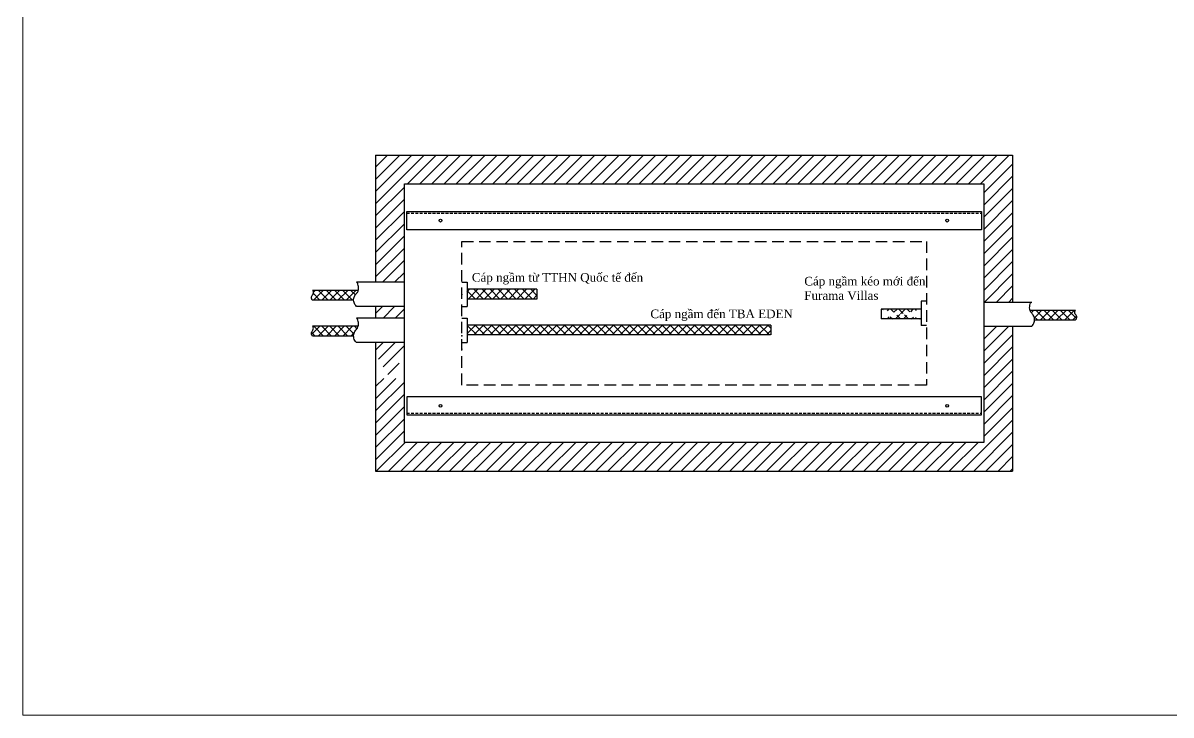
# Model space of a CAD drawing. Extents: x -186 to 682, y 299 to 595.
# Drawn here: x 275.7 to 475.5, y 298.8 to 419.3 of the extents above; entities that cross this region are included whole.
import ezdxf

# ---------------------------------------------------------------- set-up
doc = ezdxf.new("R2010")
doc.units = 0
doc.header["$LTSCALE"] = 2
doc.header["$MEASUREMENT"] = 0
doc.linetypes.add('DASHEDX2', pattern=[1.5, 1, -0.5])
doc.linetypes.add('HIDDEN', pattern=[0.375, 0.25, -0.125])
doc.layers.add('0-CON', color=7, linetype='CONTINUOUS', lineweight=0)
doc.layers.add('XA-TT2', color=7, linetype='CONTINUOUS')
doc.styles.add('VIET25', font='vntime.TTF', dxfattribs={"height": 2.5})
pattern_1 = [(45, (354.4433, 96.5219), (-0.7071068, 0.7071068), []), (135, (354.4433, 96.5219), (-0.7071068, -0.7071068), [])]

msp = doc.modelspace()

# ---------------------------------------------------------------- hatches: boundary and pattern name
at = {"layer": 'XA-TT2'}
h = msp.add_hatch(dxfattribs=at)
h.set_pattern_fill('ANSI31', color=8, scale=12, style=0)
h.set_pattern_definition([(45, (461.3119, 11.3883), (-1.06066, 1.06066), [])])
h.paths.add_polyline_path([(447.94, 366.47), (442.93, 366.47), (442.93, 346.26), (342.11, 346.26), (342.11, 357.41), (337.09, 357.41), (337.09, 341.26), (447.94, 341.26)])
h.paths.add_polyline_path([(447.94, 396.24), (337.09, 396.24), (337.09, 374.14), (342.11, 374.14), (342.11, 391.24), (442.93, 391.24), (442.93, 370.7), (447.94, 370.7)])
h.paths.add_polyline_path([(342.11, 369.91), (337.09, 369.91), (337.09, 367.89), (342.11, 367.89)])
h.paths.add_polyline_path([(342.11, 363.66), (337.09, 363.66), (337.09, 361.64), (339.6, 357.41), (342.11, 361.64)], flags=17)
h = msp.add_hatch(dxfattribs=at)
h.set_pattern_fill('ANSI37', color=8, scale=8, style=0)
h.set_pattern_definition(pattern_1)
edge = h.paths.add_edge_path()
edge.add_spline(control_points=[(326.14, 372.72), (326.15, 372.71), (326.21, 372.68), (326.24, 372.56), (326.3, 372.34), (326.26, 372.05), (326.04, 371.85), (325.92, 371.61), (325.94, 371.35), (326.02, 371.15), (326.1, 371.07), (326.14, 371.03)], knot_values=[0, 0, 0, 0, 0.0556, 0.173567, 0.349585, 0.753226, 0.959157, 1.236451, 1.527028, 1.698504, 1.870314, 1.870314, 1.870314, 1.870314], degree=3, periodic=0)
edge.add_line((326.14, 371.03), (333.28, 371.03))
edge.add_spline(control_points=[(333.28, 371.03), (333.27, 371.14), (333.3, 371.48), (333.54, 371.96), (333.93, 372.32), (334.05, 372.6), (334.08, 372.72)], knot_values=[1.25519, 1.25519, 1.25519, 1.25519, 1.585587, 2.279228, 2.794358, 3.163339, 3.163339, 3.163339, 3.163339], degree=3, periodic=0)
edge.add_line((334.08, 372.72), (326.14, 372.72))
h = msp.add_hatch(dxfattribs=at)
h.set_pattern_fill('ANSI37', color=8, scale=8, style=0)
h.set_pattern_definition([(45, (461.3119, 8.4111), (-0.7071068, 0.7071068), []), (135, (461.3119, 8.4111), (-0.7071068, -0.7071068), [])])
h.paths.add_polyline_path([(353.04, 372.91), (353.04, 371.22), (365.16, 371.22), (365.16, 372.91)])
h = msp.add_hatch(dxfattribs=at)
h.set_pattern_fill('ANSI37', color=8, scale=8, style=0)
h.set_pattern_definition([(45, (354.4433, 99.4991), (-0.7071068, 0.7071068), []), (135, (354.4433, 99.4991), (-0.7071068, -0.7071068), [])])
edge = h.paths.add_edge_path()
edge.add_line((432.01, 367.75), (425.06, 367.75))
edge.add_line((432.01, 369.45), (425.06, 369.45))
h = msp.add_hatch(dxfattribs=at)
h.set_pattern_fill('ANSI37', color=8, scale=8, style=0)
h.set_pattern_definition([(135, (430.5844, 99.3373), (0.7071068, 0.7071068), []), (45, (430.5844, 99.3373), (0.7071068, -0.7071068), [])])
edge = h.paths.add_edge_path()
edge.add_spline(control_points=[(458.9, 369.28), (458.88, 369.28), (458.83, 369.25), (458.79, 369.13), (458.73, 368.91), (458.77, 368.62), (458.99, 368.41), (459.11, 368.17), (459.09, 367.92), (459.02, 367.72), (458.94, 367.63), (458.9, 367.59)], knot_values=[0, 0, 0, 0, 0.0556, 0.173567, 0.349585, 0.753226, 0.959157, 1.236451, 1.527028, 1.698504, 1.870314, 1.870314, 1.870314, 1.870314], degree=3, periodic=0)
edge.add_line((458.9, 367.59), (451.76, 367.59))
edge.add_spline(control_points=[(451.76, 367.59), (451.76, 367.7), (451.74, 368.05), (451.5, 368.53), (451.11, 368.89), (450.99, 369.16), (450.95, 369.28)], knot_values=[1.25519, 1.25519, 1.25519, 1.25519, 1.585587, 2.279228, 2.794358, 3.163339, 3.163339, 3.163339, 3.163339], degree=3, periodic=0)
edge.add_line((450.95, 369.28), (458.9, 369.28))
h = msp.add_hatch(dxfattribs=at)
h.set_pattern_fill('ANSI37', color=8, scale=8, style=0)
h.set_pattern_definition(pattern_1)
edge = h.paths.add_edge_path()
edge.add_spline(control_points=[(326.13, 366.47), (326.15, 366.46), (326.2, 366.43), (326.24, 366.31), (326.3, 366.09), (326.25, 365.8), (326.03, 365.6), (325.91, 365.36), (325.93, 365.1), (326.01, 364.9), (326.09, 364.82), (326.13, 364.78)], knot_values=[0, 0, 0, 0, 0.0556, 0.173567, 0.349585, 0.753226, 0.959157, 1.236451, 1.527028, 1.698504, 1.870314, 1.870314, 1.870314, 1.870314], degree=3, periodic=0)
edge.add_line((326.13, 364.78), (333.27, 364.78))
edge.add_spline(control_points=[(333.27, 364.78), (333.27, 364.89), (333.29, 365.23), (333.53, 365.71), (333.92, 366.07), (334.04, 366.35), (334.08, 366.47)], knot_values=[1.25519, 1.25519, 1.25519, 1.25519, 1.585587, 2.279228, 2.794358, 3.163339, 3.163339, 3.163339, 3.163339], degree=3, periodic=0)
edge.add_line((334.08, 366.47), (326.13, 366.47))
h = msp.add_hatch(dxfattribs=at)
h.set_pattern_fill('ANSI37', color=8, scale=8, style=0)
h.set_pattern_definition(pattern_1)
h.paths.add_polyline_path([(405.86, 366.66), (353.04, 366.66), (353.04, 364.97), (405.86, 364.97)])

# ---------------------------------------------------------------- linework, layer by layer
at = {"layer": '0-CON'}
for p, q in [((275.74, 298.81), (275.74, 595.21)), ((682.22, 298.81), (275.74, 298.81))]:
    msp.add_line(p, q, dxfattribs=at)
at = {"layer": 'XA-TT2', "color": 8}
for p, q in [((337.09, 396.24), (337.09, 374.14)), ((337.09, 396.24), (447.94, 396.24)), ((447.94, 396.24), (447.94, 370.7)), ((337.09, 369.91), (337.09, 367.89)), ((447.94, 366.47), (447.94, 341.26)), ((337.09, 363.66), (337.09, 357.41)), ((337.09, 357.41), (337.09, 341.26)), ((337.09, 341.26), (447.94, 341.26))]:
    msp.add_line(p, q, dxfattribs=at)
at = {"layer": 'XA-TT2', "color": 8, "linetype": 'HIDDEN'}
for p, q in [((342.52, 386.15), (442.52, 386.15)), ((342.52, 351.35), (442.52, 351.35))]:
    msp.add_line(p, q, dxfattribs=at)
at = {"layer": 'XA-TT2', "color": 2, "linetype": 'DASHEDX2'}
for p, q in [((352.11, 356.25), (352.11, 381.25)), ((352.11, 381.25), (432.94, 381.25)), ((432.94, 381.25), (432.94, 356.25)), ((432.94, 356.25), (352.11, 356.25))]:
    msp.add_line(p, q, dxfattribs=at)
at = {"layer": 'XA-TT2'}
for p, q in [((365.16, 372.91), (365.16, 371.22)), ((425.06, 369.45), (425.06, 367.75)), ((405.86, 366.66), (405.86, 364.97))]:
    msp.add_line(p, q, dxfattribs=at)
at = {"layer": 'XA-TT2', "color": 7}
msp.add_lwpolyline([(342.11, 346.26), (342.11, 391.24), (442.93, 391.24), (442.93, 346.26)], close=True, dxfattribs=at)
at = {"layer": 'XA-TT2', "color": 147}
for points in [[(342.52, 386.44), (442.52, 386.44), (442.52, 383.29), (342.52, 383.29)], [(342.52, 351.05), (442.52, 351.05), (442.52, 354.2), (342.52, 354.2)]]:
    msp.add_lwpolyline(points, close=True, dxfattribs=at)
at = {"layer": 'XA-TT2'}
for points in [[(342.12, 374.14), (333.78, 374.14)], [(352.11, 374.14), (353.04, 374.14)], [(353.04, 374.14), (353.04, 369.91)], [(334.08, 372.72), (326.14, 372.72)], [(365.16, 372.91), (353.04, 372.91)], [(333.28, 371.03), (326.14, 371.03)], [(342.12, 369.91), (333.78, 369.91)], [(352.11, 369.91), (353.04, 369.91)], [(365.16, 371.22), (353.04, 371.22)], [(432.01, 370.86), (432.01, 366.63)], [(432.94, 370.86), (432.01, 370.86)], [(442.92, 370.7), (451.26, 370.7)], [(342.11, 367.89), (333.77, 367.89)], [(352.11, 367.89), (353.04, 367.89)], [(353.04, 367.89), (353.04, 363.66)], [(432.01, 369.45), (425.06, 369.45)], [(432.01, 367.75), (425.06, 367.75)], [(450.95, 369.28), (458.9, 369.28)], [(451.76, 367.59), (458.9, 367.59)], [(334.08, 366.47), (326.13, 366.47)], [(405.86, 366.66), (353.04, 366.66)], [(432.94, 366.63), (432.01, 366.63)], [(442.92, 366.47), (451.26, 366.47)], [(333.27, 364.78), (326.13, 364.78)], [(342.11, 363.66), (333.77, 363.66)], [(352.11, 363.66), (353.04, 363.66)], [(405.83, 364.97), (353.04, 364.97)]]:
    msp.add_lwpolyline(points, dxfattribs=at)
for centre in [(348.4, 384.87), (436.54, 384.87), (348.4, 352.63), (436.54, 352.63)]:
    msp.add_circle(centre, 0.251, dxfattribs=at)
for points in [[(333.78, 369.91), (333.5, 370.24), (333.34, 370.63), (333.3, 371.36), (333.6, 371.98), (333.93, 372.38), (334.13, 373.37), (334.03, 373.8), (333.9, 374.06), (333.78, 374.14)], [(326.14, 371.03), (326.03, 371.16), (325.96, 371.32), (325.95, 371.61), (326.07, 371.86), (326.2, 372.02), (326.28, 372.41), (326.24, 372.58), (326.18, 372.69), (326.14, 372.72)], [(451.26, 366.47), (451.53, 366.8), (451.7, 367.2), (451.73, 367.92), (451.43, 368.55), (451.1, 368.95), (450.91, 369.94), (451.01, 370.37), (451.14, 370.63), (451.26, 370.7)], [(333.77, 363.66), (333.49, 363.99), (333.33, 364.38), (333.3, 365.11), (333.59, 365.73), (333.92, 366.13), (334.12, 367.12), (334.02, 367.55), (333.89, 367.81), (333.77, 367.89)], [(458.9, 367.59), (459.01, 367.72), (459.07, 367.88), (459.09, 368.17), (458.97, 368.42), (458.84, 368.58), (458.76, 368.98), (458.8, 369.15), (458.85, 369.25), (458.9, 369.28)], [(326.13, 364.78), (326.02, 364.91), (325.95, 365.07), (325.94, 365.36), (326.06, 365.61), (326.19, 365.77), (326.27, 366.16), (326.23, 366.33), (326.18, 366.44), (326.13, 366.47)]]:
    msp.add_spline(points, degree=3, dxfattribs=at)
for p in [(352.11, 372.02), (352.11, 364.8), (352.11, 362.5)]:
    msp.add_point(p, dxfattribs=at)

# ---------------------------------------------------------------- texts
at = {"layer": 'XA-TT2', "char_height": 1.5, "attachment_point": 4, "style": 'VIET25'}
for s, insert, width in [('{\\fTimes New Roman|b0|i0|c0|p18;Cáp ngầm từ TTHN Quốc tế đến}', (353.85, 374.74), 29.7792), ('{\\fTimes New Roman|b0|i0|c0|p18;Cáp ngầm kéo mới đến Furama Villas}', (411.69, 373.06), 21.6291), ('{\\fTimes New Roman|b0|i0|c0|p18;Cáp ngầm đến TBA EDEN}', (384.91, 368.39), 29.7792)]:
    msp.add_mtext(s, dxfattribs=dict(at, insert=insert, width=width))

doc.saveas('drawing.dxf')
